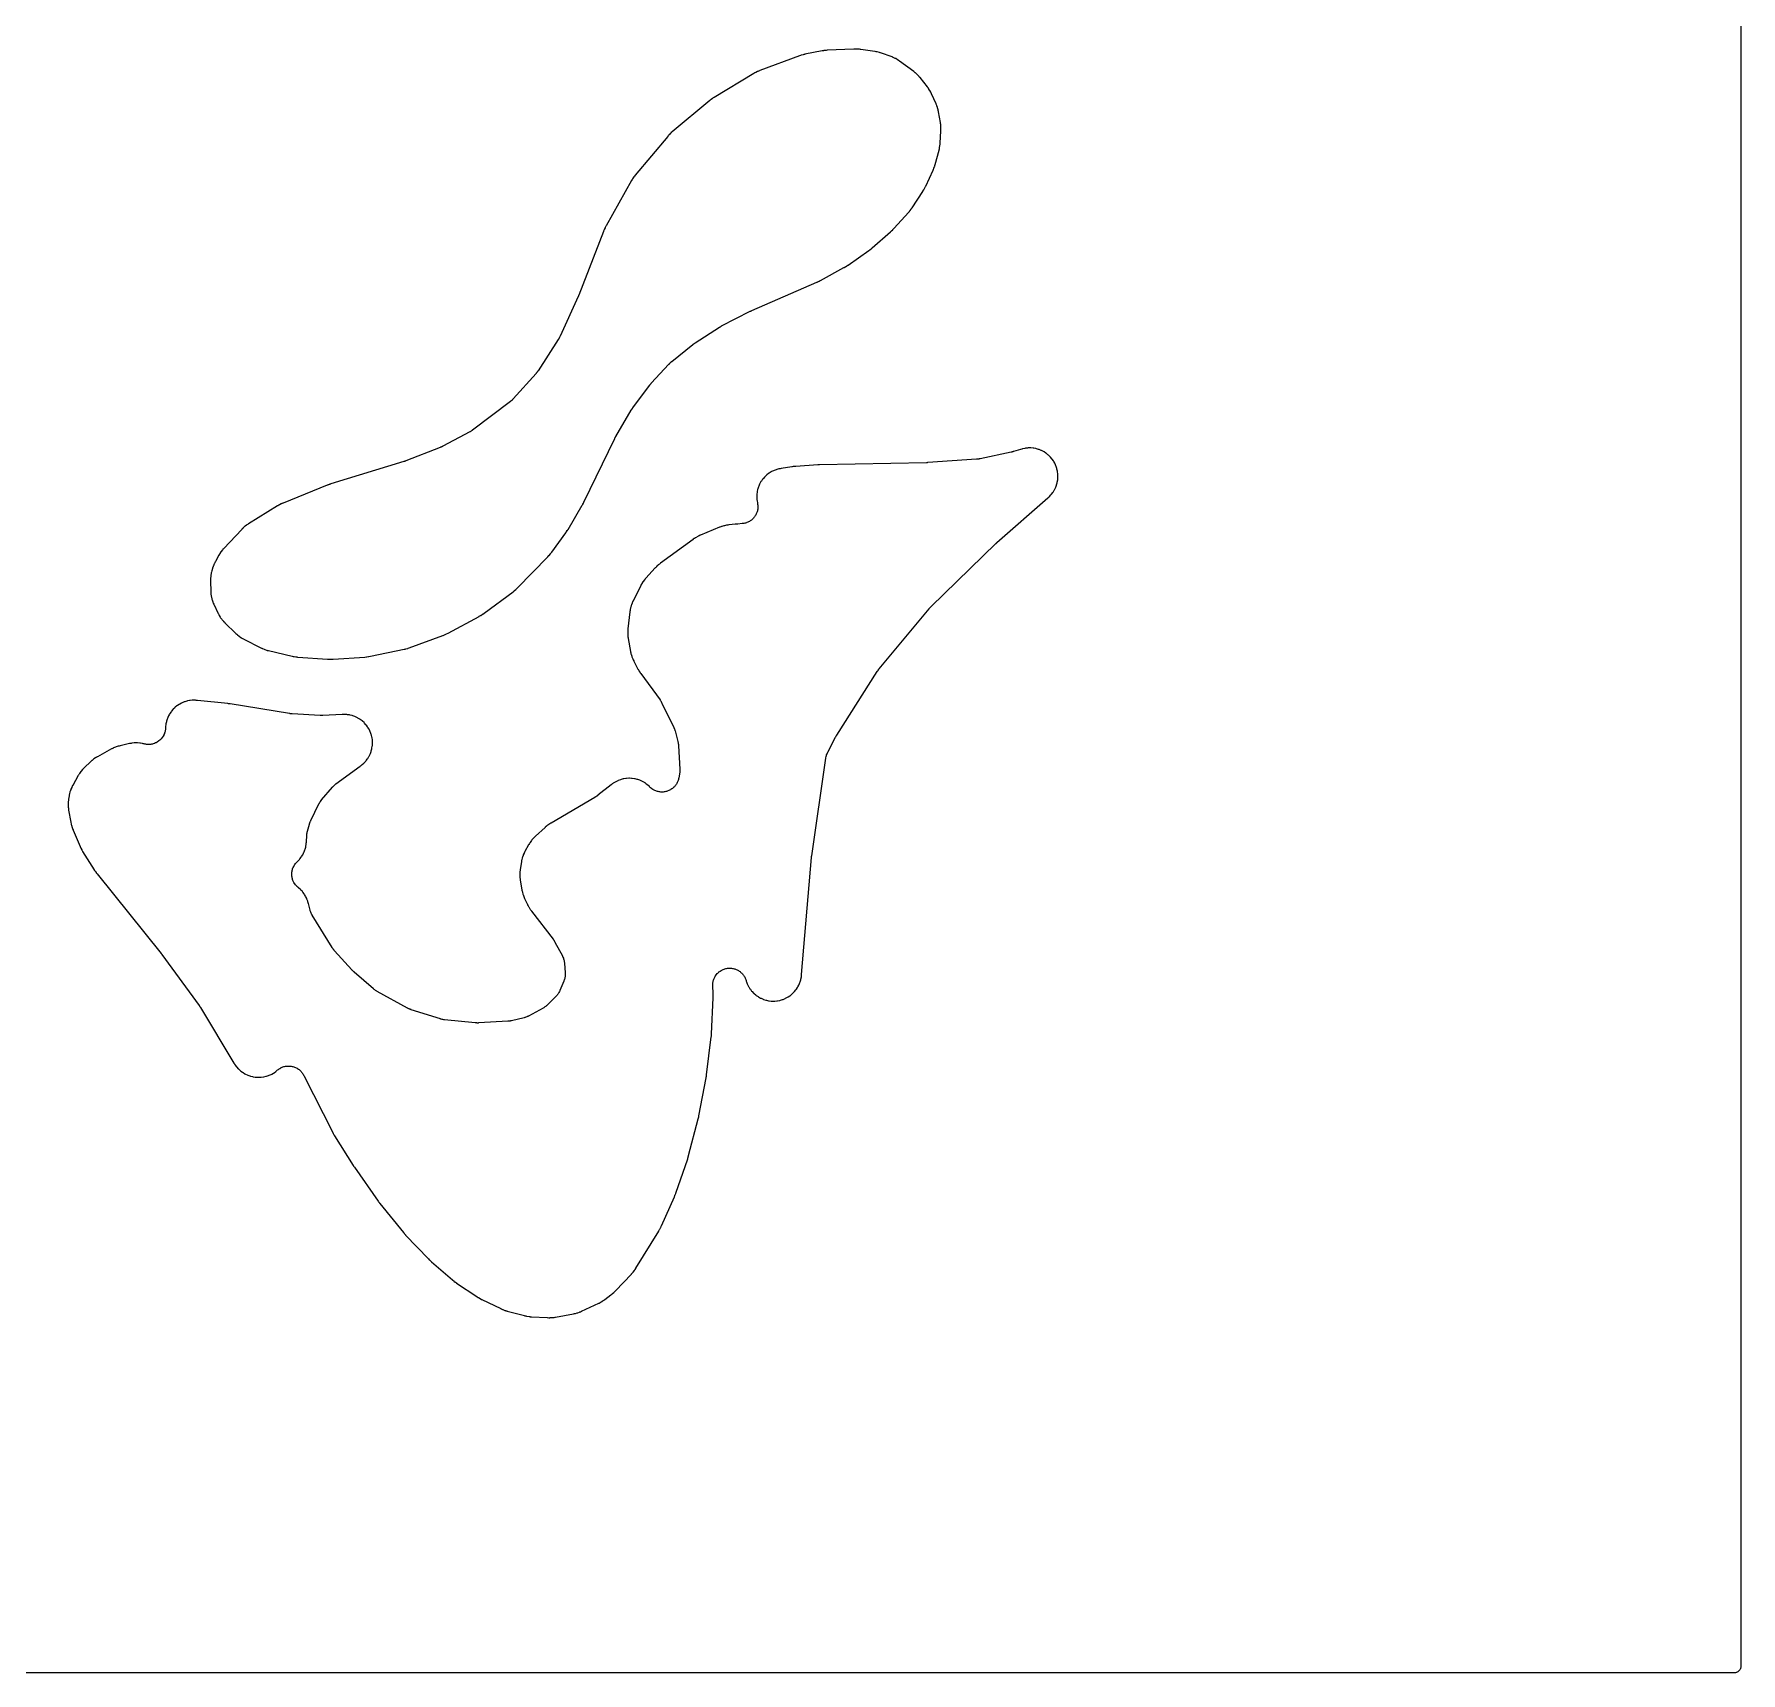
# Model space of a CAD drawing. Header units: millimetres. Extents: x 0 to 300, y 0 to 300.
# Drawn here: x 149.5 to 300, y -0.1 to 144.5 of the extents above; entities that cross this region are included whole.
import ezdxf

# ---------------------------------------------------------------- set-up
doc = ezdxf.new("R2010")
doc.units = ezdxf.units.MM
doc.layers.add('CUT', color=7, linetype='CONTINUOUS')

msp = doc.modelspace()

# ---------------------------------------------------------------- linework, layer by layer
at = {"layer": 'CUT'}
msp.add_lwpolyline([(300.0289, 298.5625), (300.0289, 1.4375), (300.0289, 0.5522), (300.0253, 0.4788), (300.0167, 0.4206), (300.0024, 0.3635), (299.9826, 0.3082), (299.9574, 0.255), (299.9272, 0.2046), (299.8922, 0.1573), (299.8527, 0.1137), (299.8091, 0.0743), (299.7619, 0.0392), (299.7114, 0.009), (299.6583, -0.0162), (299.6029, -0.036), (299.5458, -0.0503), (299.4877, -0.0589), (299.4142, -0.0625), (298.5289, -0.0625), (1.4375, -0.0625)], dxfattribs=at)
for points in [[(165.0459, 96.3998), (165.0457, 96.384), (165.0457, 96.2814), (165.0459, 96.2656), (165.0701, 95.3585), (165.0707, 95.3428), (165.0761, 95.2408), (165.0771, 95.2251), (165.082, 95.1639), (165.0853, 95.1326), (165.1117, 94.9329), (165.1232, 94.871), (165.1697, 94.6778), (165.1876, 94.6176), (165.255, 94.4277), (165.2663, 94.3983), (165.2898, 94.3416), (165.2961, 94.3272), (165.3377, 94.2339), (165.3443, 94.2196), (165.738, 93.3962), (165.7438, 93.3843), (165.7828, 93.3073), (165.7889, 93.2955), (165.8133, 93.2497), (165.8264, 93.2266), (165.9131, 93.0801), (165.9421, 93.0356), (166.0401, 92.8992), (166.073, 92.8575), (166.1842, 92.7286), (166.202, 92.7088), (166.2376, 92.6711), (166.2468, 92.6615), (166.3074, 92.6), (166.3168, 92.5907), (167.2818, 91.6537), (167.2925, 91.6436), (167.3628, 91.5787), (167.3737, 91.5688), (167.4168, 91.5308), (167.4394, 91.512), (167.5869, 91.3945), (167.6347, 91.3601), (167.793, 91.2576), (167.8181, 91.2423), (167.8678, 91.2134), (167.8806, 91.2062), (167.9645, 91.1603), (167.9775, 91.1534), (169.4748, 90.3809), (169.4858, 90.3753), (169.5577, 90.3401), (169.5688, 90.3348), (169.6125, 90.3145), (169.635, 90.3045), (169.7809, 90.2439), (169.8271, 90.2268), (169.9774, 90.1783), (170.001, 90.1712), (170.0474, 90.1584), (170.0593, 90.1552), (170.1369, 90.1353), (170.1489, 90.1324), (172.2484, 89.641), (172.2594, 89.6385), (172.3361, 89.6221), (172.3475, 89.6197), (172.398, 89.6099), (172.4225, 89.6057), (172.5752, 89.5826), (172.5989, 89.5795), (172.64, 89.5749), (172.6511, 89.5738), (172.7283, 89.5666), (172.7409, 89.5656), (175.3633, 89.3793), (175.3838, 89.3782), (175.5172, 89.3733), (175.5377, 89.3729), (175.7052, 89.3725), (175.7257, 89.3728), (175.8592, 89.377), (175.8797, 89.378), (178.6492, 89.5613), (178.67, 89.563), (178.8048, 89.5766), (178.8255, 89.5791), (178.9939, 89.6021), (179.0145, 89.6053), (179.148, 89.6282), (179.1685, 89.6321), (182.1265, 90.2474), (182.1367, 90.2496), (182.2079, 90.2657), (182.2184, 90.2682), (182.2649, 90.2796), (182.2872, 90.2855), (182.4253, 90.3251), (182.4465, 90.3316), (182.483, 90.3435), (182.4929, 90.3469), (182.561, 90.3705), (182.5721, 90.3744), (185.535, 91.4657), (185.5547, 91.4734), (185.6819, 91.5254), (185.7013, 91.5337), (185.8584, 91.6045), (185.8776, 91.6136), (186.0008, 91.6744), (186.0195, 91.6841), (188.7371, 93.1473), (188.7558, 93.1578), (188.8762, 93.2283), (188.8945, 93.2395), (189.0423, 93.3333), (189.0602, 93.3451), (189.1753, 93.424), (189.1927, 93.4365), (191.7285, 95.313), (191.7382, 95.3203), (191.8003, 95.3683), (191.8098, 95.3757), (191.8465, 95.4053), (191.8651, 95.4208), (191.9833, 95.524), (192.0011, 95.5402), (192.0354, 95.5727), (192.0441, 95.5811), (192.1, 95.6361), (192.1085, 95.6447), (194.7883, 98.3934), (194.8033, 98.4093), (194.8987, 98.5145), (194.9131, 98.531), (195.0278, 98.6672), (195.0415, 98.6842), (195.129, 98.796), (195.1421, 98.8135), (196.3883, 100.5334), (196.3964, 100.5448), (196.4479, 100.6195), (196.4556, 100.631), (196.5181, 100.7262), (196.5256, 100.738), (196.5735, 100.8149), (196.5808, 100.8268), (197.8362, 102.9499), (197.8425, 102.9607), (197.8825, 103.0317), (197.8885, 103.0427), (197.9368, 103.1328), (197.9426, 103.1439), (197.9796, 103.2165), (197.9852, 103.2277), (200.7018, 108.8448), (200.7058, 108.853), (200.7153, 108.8721), (200.7194, 108.8802), (200.7245, 108.8902), (200.7287, 108.8983), (200.7385, 108.9172), (200.7428, 108.9253), (200.7478, 108.9347), (200.7522, 108.9427), (200.7624, 108.9614), (200.7669, 108.9694), (200.7723, 108.9792), (200.7768, 108.9871), (200.7875, 109.0057), (200.7921, 109.0136), (202.1567, 111.3334), (202.1629, 111.3437), (202.1774, 111.3677), (202.1837, 111.3779), (202.1915, 111.3903), (202.1979, 111.4005), (202.2131, 111.4241), (202.2197, 111.4341), (202.2273, 111.4457), (202.234, 111.4556), (202.2498, 111.4788), (202.2567, 111.4887), (202.2651, 111.5007), (202.2721, 111.5105), (202.2885, 111.5332), (202.2956, 111.5429), (203.766, 113.5237), (203.7733, 113.5334), (203.7905, 113.5559), (203.7979, 113.5655), (203.807, 113.5771), (203.8146, 113.5866), (203.8324, 113.6086), (203.84, 113.618), (203.8489, 113.6288), (203.8567, 113.6381), (203.8751, 113.6596), (203.883, 113.6688), (203.8928, 113.6799), (203.9008, 113.689), (203.9198, 113.71), (203.9279, 113.719), (205.4871, 115.4048), (205.4982, 115.4166), (205.5244, 115.4439), (205.5357, 115.4555), (205.5496, 115.4695), (205.5612, 115.4809), (205.5883, 115.5072), (205.6, 115.5184), (205.6136, 115.531), (205.6255, 115.542), (205.6536, 115.5673), (205.6657, 115.5781), (205.6806, 115.5911), (205.6929, 115.6016), (205.7219, 115.6259), (205.7344, 115.6362), (207.5855, 117.1343), (207.5951, 117.142), (207.6178, 117.1598), (207.6275, 117.1674), (207.6395, 117.1765), (207.6493, 117.1839), (207.6724, 117.2011), (207.6824, 117.2084), (207.6939, 117.2167), (207.7039, 117.2238), (207.7275, 117.2404), (207.7376, 117.2474), (207.7501, 117.2559), (207.7603, 117.2628), (207.7843, 117.2786), (207.7947, 117.2854), (209.9393, 118.6622), (209.9483, 118.6679), (209.9695, 118.6811), (209.9786, 118.6867), (209.9897, 118.6935), (209.9989, 118.699), (210.0204, 118.7118), (210.0296, 118.7172), (210.0403, 118.7233), (210.0496, 118.7286), (210.0713, 118.7408), (210.0807, 118.746), (210.0922, 118.7522), (210.1016, 118.7573), (210.1236, 118.769), (210.1331, 118.774), (212.6607, 120.0759), (212.6661, 120.0786), (212.6785, 120.0849), (212.6838, 120.0875), (212.6966, 120.0939), (212.7031, 120.0972), (212.7185, 120.1047), (212.7251, 120.1078), (212.7327, 120.1115), (212.7394, 120.1146), (212.7549, 120.1219), (212.7615, 120.125), (212.7649, 120.1265), (212.7728, 120.1301), (212.7914, 120.1384), (212.7993, 120.1419), (218.5403, 122.6402), (218.5524, 122.6457), (218.6306, 122.6818), (218.6426, 122.6875), (218.7399, 122.735), (218.7518, 122.741), (218.8284, 122.7806), (218.8401, 122.7868), (220.9183, 123.9191), (220.9334, 123.9276), (221.0304, 123.9842), (221.0452, 123.9931), (221.1648, 124.0675), (221.1794, 124.0768), (221.2729, 124.1389), (221.2872, 124.1486), (223.0999, 125.4265), (223.1124, 125.4356), (223.1933, 125.4958), (223.2056, 125.5052), (223.3051, 125.5834), (223.3172, 125.5931), (223.3948, 125.6574), (223.4067, 125.6674), (225.0142, 127.0702), (225.0272, 127.0818), (225.1102, 127.1586), (225.1228, 127.1706), (225.2241, 127.2699), (225.2363, 127.2823), (225.3147, 127.3638), (225.3266, 127.3765), (226.6361, 128.8183), (226.6436, 128.8267), (226.6951, 128.8856), (226.7027, 128.8945), (226.7357, 128.9337), (226.7513, 128.953), (226.8455, 129.075), (226.8597, 129.0941), (226.8836, 129.1277), (226.89, 129.1369), (226.9337, 129.2008), (226.9407, 129.2112), (227.8726, 130.6376), (227.8841, 130.6558), (227.9562, 130.7754), (227.9669, 130.794), (228.052, 130.9471), (228.0621, 130.9661), (228.1255, 131.0905), (228.1349, 131.1098), (228.7845, 132.5064), (228.79, 132.5185), (228.8245, 132.5972), (228.8297, 132.6094), (228.8494, 132.6572), (228.859, 132.6819), (228.9175, 132.8436), (228.9259, 132.8687), (228.9414, 132.9181), (228.9452, 132.9308), (228.969, 133.0134), (228.9726, 133.0262), (229.3086, 134.2951), (229.3122, 134.3095), (229.3347, 134.4038), (229.338, 134.4183), (229.3501, 134.4753), (229.3555, 134.5046), (229.3863, 134.6958), (229.3903, 134.7253), (229.3967, 134.7832), (229.3981, 134.798), (229.4063, 134.8946), (229.4074, 134.9094), (229.4728, 135.9964), (229.4736, 136.0142), (229.4772, 136.1297), (229.4774, 136.1474), (229.4775, 136.2168), (229.4765, 136.2523), (229.463, 136.4828), (229.4599, 136.5183), (229.4517, 136.5871), (229.4494, 136.6047), (229.4324, 136.719), (229.4295, 136.7366), (229.2607, 137.6804), (229.2585, 137.6925), (229.2427, 137.7709), (229.2402, 137.783), (229.2298, 137.83), (229.224, 137.8539), (229.1835, 138.0065), (229.169, 138.0536), (229.1161, 138.2023), (229.1074, 138.2254), (229.0895, 138.27), (229.0848, 138.2814), (229.0534, 138.355), (229.0485, 138.3663), (228.649, 139.2531), (228.6438, 139.2642), (228.6095, 139.3365), (228.6041, 139.3475), (228.5826, 139.3905), (228.5711, 139.4123), (228.4947, 139.5503), (228.4692, 139.5924), (228.3817, 139.7237), (228.3677, 139.7439), (228.3394, 139.7828), (228.3321, 139.7927), (228.2837, 139.8564), (228.2762, 139.8662), (227.6294, 140.6836), (227.6211, 140.6939), (227.5663, 140.76), (227.5578, 140.7701), (227.524, 140.8092), (227.5063, 140.8288), (227.3899, 140.9519), (227.3519, 140.9886), (227.2251, 141.101), (227.2049, 141.1181), (227.1648, 141.1506), (227.1545, 141.1588), (227.0866, 141.2114), (227.076, 141.2194), (225.8315, 142.1404), (225.8195, 142.1491), (225.7406, 142.2044), (225.7284, 142.2128), (225.6803, 142.2449), (225.6552, 142.2607), (225.4922, 142.3581), (225.4398, 142.3859), (225.268, 142.4667), (225.2409, 142.4786), (225.1874, 142.5006), (225.1736, 142.5061), (225.0836, 142.5405), (225.0697, 142.5456), (224.2387, 142.8403), (224.225, 142.8449), (224.1358, 142.8742), (224.122, 142.8785), (224.0679, 142.8948), (224.0401, 142.9025), (223.8579, 142.9479), (223.8296, 142.9542), (223.7743, 142.9652), (223.7601, 142.9679), (223.6675, 142.984), (223.6532, 142.9863), (222.407, 143.172), (222.3926, 143.174), (222.2985, 143.1857), (222.284, 143.1873), (222.2273, 143.193), (222.1982, 143.1952), (222.009, 143.2048), (221.9798, 143.2055), (221.9229, 143.2057), (221.9083, 143.2055), (221.8135, 143.2034), (221.7989, 143.2029), (219.4442, 143.0933), (219.4338, 143.0927), (219.3609, 143.0881), (219.3501, 143.0873), (219.3024, 143.0834), (219.2795, 143.081), (219.1368, 143.0638), (219.1149, 143.0607), (219.0769, 143.0547), (219.0666, 143.0529), (218.9956, 143.0404), (218.9841, 143.0382), (217.4787, 142.742), (217.4668, 142.7395), (217.39, 142.7228), (217.3782, 142.7201), (217.3322, 142.7091), (217.3088, 142.703), (217.1575, 142.6603), (217.1344, 142.6532), (217.0894, 142.6385), (217.0779, 142.6347), (217.0037, 142.6088), (216.9923, 142.6047), (213.488, 141.3026), (213.4749, 141.2976), (213.3902, 141.2639), (213.3772, 141.2585), (213.3268, 141.2371), (213.3013, 141.2255), (213.1371, 141.1463), (213.1121, 141.1335), (213.064, 141.1075), (213.0517, 141.1006), (212.9726, 141.0554), (212.9605, 141.0483), (209.4675, 138.9412), (209.4583, 138.9356), (209.3942, 138.8953), (209.3847, 138.8892), (209.3432, 138.862), (209.3234, 138.8486), (209.2021, 138.762), (209.1836, 138.7483), (209.152, 138.7239), (209.1435, 138.7172), (209.0852, 138.6704), (209.0758, 138.6627), (205.7682, 135.8984), (205.7581, 135.8897), (205.6927, 135.8326), (205.6827, 135.8237), (205.6442, 135.7884), (205.6249, 135.7699), (205.5021, 135.6472), (205.4836, 135.6279), (205.4484, 135.5893), (205.4395, 135.5794), (205.3823, 135.514), (205.3736, 135.5038), (202.5069, 132.0755), (202.4981, 132.0647), (202.4419, 131.9941), (202.4333, 131.9832), (202.4005, 131.94), (202.3842, 131.9175), (202.2817, 131.7689), (202.2665, 131.7457), (202.2378, 131.6997), (202.2306, 131.6878), (202.1846, 131.6101), (202.1777, 131.5981), (199.9355, 127.6009), (199.9255, 127.5822), (199.8625, 127.4601), (199.8531, 127.4411), (199.7796, 127.2851), (199.7709, 127.2658), (199.7167, 127.1395), (199.7087, 127.1199), (197.5281, 121.5006), (197.5262, 121.4958), (197.5218, 121.4845), (197.5199, 121.4796), (197.5152, 121.468), (197.5128, 121.4621), (197.5071, 121.4483), (197.5047, 121.4424), (197.5018, 121.4355), (197.4993, 121.4296), (197.4935, 121.4158), (197.4912, 121.4107), (197.4864, 121.3996), (197.4793, 121.3838), (197.4762, 121.3769), (195.8824, 117.8751), (195.8755, 117.8602), (195.859, 117.8257), (195.8518, 117.8109), (195.8429, 117.7931), (195.8354, 117.7786), (195.8177, 117.7447), (195.81, 117.7303), (195.801, 117.7139), (195.7931, 117.6996), (195.7742, 117.6664), (195.7659, 117.6522), (195.7557, 117.6351), (195.7472, 117.6211), (195.7271, 117.5886), (195.7184, 117.5748), (193.9431, 114.8215), (193.9391, 114.8154), (193.9298, 114.8012), (193.9281, 114.7986), (193.9093, 114.7714), (193.8709, 114.7175), (193.8574, 114.6993), (193.8377, 114.6746), (193.7843, 114.6102), (193.7609, 114.5831), (191.7556, 112.3526), (191.7484, 112.3447), (191.7371, 112.3324), (191.7184, 112.3126), (191.693, 112.2867), (191.67, 112.264), (191.6513, 112.2463), (191.6406, 112.2362), (191.6366, 112.2325), (191.6128, 112.2114), (191.559, 112.1653), (191.5261, 112.1384), (191.5148, 112.1296), (191.5064, 112.1231), (188.1662, 109.5858), (188.159, 109.5803), (188.1478, 109.572), (188.1291, 109.5584), (188.1038, 109.5406), (188.081, 109.5251), (188.0628, 109.5131), (188.0523, 109.5062), (188.0484, 109.5037), (188.0254, 109.4895), (187.9738, 109.4586), (187.9425, 109.4407), (187.9318, 109.4349), (187.9239, 109.4306), (185.5393, 108.1605), (185.5277, 108.1544), (185.5006, 108.1405), (185.4889, 108.1346), (185.4746, 108.1275), (185.4628, 108.1217), (185.4353, 108.1086), (185.4234, 108.103), (185.4098, 108.0967), (185.3978, 108.0914), (185.3699, 108.079), (185.3579, 108.0738), (185.3432, 108.0675), (185.3311, 108.0625), (185.3029, 108.051), (185.2907, 108.0461), (182.2805, 106.8678), (182.274, 106.8653), (182.2588, 106.8595), (182.2523, 106.857), (182.2367, 106.8512), (182.2286, 106.8482), (182.2098, 106.8414), (182.2018, 106.8385), (182.1924, 106.8352), (182.1843, 106.8324), (182.1653, 106.8259), (182.1572, 106.8232), (182.1531, 106.8218), (182.1434, 106.8187), (182.1208, 106.8115), (182.1111, 106.8085), (175.6511, 104.8325), (175.6386, 104.8285), (175.5578, 104.8019), (175.5454, 104.7976), (175.4447, 104.7619), (175.4324, 104.7574), (175.3528, 104.7272), (175.3406, 104.7225), (171.446, 103.1483), (171.4342, 103.1433), (171.3576, 103.1105), (171.3459, 103.1053), (171.3003, 103.0845), (171.2772, 103.0734), (171.1286, 102.9981), (171.106, 102.986), (171.0624, 102.9614), (171.0512, 102.955), (170.9795, 102.9126), (170.9686, 102.906), (168.389, 101.3064), (168.378, 101.2994), (168.3071, 101.2533), (168.2963, 101.2461), (168.2543, 101.2175), (168.2331, 101.2024), (168.0995, 101.1025), (168.0592, 101.0696), (167.9348, 100.9586), (167.9157, 100.9408), (167.8793, 100.9054), (167.8701, 100.8962), (167.8108, 100.8359), (167.8018, 100.8266), (166.2202, 99.1476), (166.2115, 99.1382), (166.1557, 99.0764), (166.1473, 99.0668), (166.1145, 99.0289), (166.0982, 99.0092), (165.9962, 98.8806), (165.9662, 98.8391), (165.8755, 98.7022), (165.8619, 98.6806), (165.8361, 98.6377), (165.8296, 98.6267), (165.7882, 98.5545), (165.7819, 98.5433), (165.4804, 97.9906), (165.473, 97.9767), (165.4263, 97.8853), (165.4192, 97.8712), (165.3926, 97.8156), (165.3797, 97.7868), (165.301, 97.5975), (165.2896, 97.5681), (165.269, 97.51), (165.2639, 97.4951), (165.2321, 97.3976), (165.2274, 97.3825), (165.166, 97.176), (165.1617, 97.1608), (165.1351, 97.0618), (165.1312, 97.0465), (165.1168, 96.9866), (165.1102, 96.9557), (165.0732, 96.7569), (165.065, 96.6944), (165.0491, 96.4928), (165.0475, 96.4613)], [(152.5161, 76.2053), (152.5183, 76.189), (152.5335, 76.0835), (152.5361, 76.0673), (152.7224, 74.9893), (152.7256, 74.9722), (152.7481, 74.8613), (152.7518, 74.8443), (152.7672, 74.7782), (152.7761, 74.7445), (152.8401, 74.5277), (152.851, 74.4946), (152.8739, 74.4307), (152.8801, 74.4144), (152.9214, 74.3091), (152.928, 74.2929), (153.5424, 72.8529), (153.5468, 72.8428), (153.5785, 72.7722), (153.5833, 72.7618), (153.6049, 72.7159), (153.6158, 72.6941), (153.6863, 72.5591), (153.6976, 72.5385), (153.7179, 72.5032), (153.7235, 72.4936), (153.7627, 72.428), (153.7692, 72.4174), (154.7914, 70.7867), (154.8011, 70.7718), (154.8651, 70.6761), (154.8751, 70.6615), (154.959, 70.5438), (154.9695, 70.5295), (155.0391, 70.4377), (155.05, 70.4238), (160.695, 63.4161), (160.7045, 63.4042), (160.7141, 63.3921), (160.7174, 63.3879), (160.7254, 63.3776), (160.7288, 63.3732), (160.7348, 63.3654), (160.7381, 63.3611), (160.7458, 63.3509), (160.7487, 63.3471), (160.7551, 63.3386), (160.7639, 63.3266), (160.7678, 63.3213), (164.0524, 58.8075), (164.0581, 58.7996), (164.0713, 58.781), (164.0769, 58.773), (164.0837, 58.7633), (164.0892, 58.7553), (164.1019, 58.7365), (164.1074, 58.7284), (164.1169, 58.714), (164.1223, 58.7059), (164.1346, 58.6868), (164.1399, 58.6786), (164.1462, 58.6686), (164.1514, 58.6603), (164.1633, 58.641), (164.1684, 58.6327), (167.1162, 53.743), (167.1238, 53.7306), (167.1744, 53.6511), (167.1824, 53.639), (167.2139, 53.5919), (167.2307, 53.5682), (167.3415, 53.4191), (167.3784, 53.3742), (167.5014, 53.2383), (167.5424, 53.1973), (167.678, 53.0739), (167.7227, 53.037), (167.8696, 52.9273), (167.9177, 52.8949), (168.0745, 52.7998), (168.1255, 52.7722), (168.2908, 52.6928), (168.3442, 52.6702), (168.5163, 52.6071), (168.5717, 52.5898), (168.7491, 52.5436), (168.8059, 52.5317), (168.9869, 52.5028), (169.0446, 52.4965), (169.2276, 52.4852), (169.2856, 52.4845), (169.4688, 52.491), (169.5266, 52.4958), (169.7084, 52.5199), (169.7654, 52.5304), (169.944, 52.5719), (169.9998, 52.5878), (170.1735, 52.6464), (170.2275, 52.6676), (170.3947, 52.7427), (170.4464, 52.769), (170.6057, 52.8599), (170.6546, 52.891), (170.8043, 52.9969), (170.8499, 53.0326), (170.9318, 53.1033), (170.9668, 53.132), (171.0323, 53.1831), (171.1065, 53.2351), (171.1576, 53.2672), (171.2367, 53.3115), (171.2907, 53.3383), (171.3738, 53.3744), (171.4303, 53.3956), (171.5166, 53.4232), (171.5749, 53.4386), (171.6636, 53.4574), (171.7232, 53.4669), (171.8133, 53.4766), (171.8735, 53.4801), (171.9641, 53.4807), (172.0244, 53.4781), (172.1146, 53.4696), (172.1743, 53.4609), (172.2632, 53.4434), (172.3218, 53.4288), (172.4085, 53.4024), (172.4652, 53.3819), (172.5488, 53.347), (172.6032, 53.3209), (172.6829, 53.2777), (172.7344, 53.2463), (172.8093, 53.1953), (172.8574, 53.1589), (172.9268, 53.1007), (172.971, 53.0596), (173.0342, 52.9946), (173.0741, 52.9493), (173.1304, 52.8784), (173.1655, 52.8293), (173.2144, 52.753), (173.2556, 52.6809), (173.2772, 52.641), (175.8256, 47.6171), (175.8319, 47.605), (175.8736, 47.5271), (175.8802, 47.5152), (175.9348, 47.4186), (175.9417, 47.4068), (175.9869, 47.3309), (175.994, 47.3193), (177.6314, 44.7083), (177.6353, 44.7021), (177.6628, 44.6594), (177.667, 44.6529), (177.702, 44.6002), (177.7063, 44.5938), (177.7344, 44.5525), (177.7391, 44.5457), (179.8312, 41.5635), (179.8368, 41.5557), (179.876, 41.5017), (179.8821, 41.4934), (179.9322, 41.4268), (179.9383, 41.4188), (179.9787, 41.3669), (179.9854, 41.3585), (182.0566, 38.7959), (182.0644, 38.7864), (182.1158, 38.7254), (182.1238, 38.7161), (182.1899, 38.6408), (182.1981, 38.6317), (182.252, 38.5728), (182.2603, 38.5639), (184.2609, 36.4657), (184.2712, 36.4551), (184.3392, 36.3873), (184.3498, 36.377), (184.4372, 36.294), (184.448, 36.2839), (184.5192, 36.2195), (184.5303, 36.2097), (186.3928, 34.6065), (186.4068, 34.5948), (186.499, 34.5203), (186.5133, 34.509), (186.6317, 34.419), (186.6464, 34.4082), (186.7429, 34.3394), (186.7579, 34.329), (188.539, 33.1388), (188.5561, 33.1278), (188.668, 33.0584), (188.6854, 33.048), (188.8287, 32.9656), (188.8464, 32.9558), (188.9628, 32.8941), (188.9809, 32.8849), (190.6431, 32.0738), (190.6562, 32.0676), (190.7419, 32.0284), (190.7552, 32.0225), (190.8072, 32.0001), (190.8342, 31.9893), (191.0107, 31.9234), (191.0382, 31.9139), (191.0921, 31.8967), (191.106, 31.8925), (191.1965, 31.866), (191.2105, 31.8621), (192.731, 31.4567), (192.7459, 31.453), (192.8434, 31.4297), (192.8584, 31.4263), (192.9173, 31.4138), (192.9476, 31.4081), (193.1454, 31.3767), (193.1759, 31.3726), (193.2358, 31.3662), (193.2511, 31.3648), (193.351, 31.3567), (193.3663, 31.3557), (194.747, 31.2797), (194.7646, 31.279), (194.8789, 31.2761), (194.8965, 31.2759), (194.9651, 31.2762), (195.0003, 31.2773), (195.2284, 31.2916), (195.2635, 31.2948), (195.3316, 31.3031), (195.349, 31.3054), (195.4621, 31.3226), (195.4794, 31.3255), (197.0528, 31.6113), (197.0657, 31.6137), (197.1491, 31.6308), (197.162, 31.6336), (197.2119, 31.6449), (197.2373, 31.6513), (197.3994, 31.6956), (197.4493, 31.7116), (197.6068, 31.7699), (197.6312, 31.7796), (197.6784, 31.7994), (197.6904, 31.8046), (197.7682, 31.8394), (197.7801, 31.8448), (199.3016, 32.5645), (199.3151, 32.5711), (199.4021, 32.6149), (199.4154, 32.6218), (199.4669, 32.6494), (199.493, 32.6642), (199.6597, 32.7646), (199.685, 32.7806), (199.7336, 32.8133), (199.7459, 32.8218), (199.8253, 32.8781), (199.8375, 32.8869), (200.364, 33.2802), (200.3743, 33.2881), (200.4411, 33.3403), (200.4512, 33.3484), (200.4907, 33.3806), (200.5105, 33.3975), (200.6368, 33.5102), (200.6559, 33.528), (200.6924, 33.5635), (200.7016, 33.5727), (200.761, 33.6331), (200.77, 33.6425), (202.1695, 35.1283), (202.1798, 35.1395), (202.2459, 35.2133), (202.2559, 35.2248), (202.2945, 35.2702), (202.3137, 35.2939), (202.4341, 35.4511), (202.4521, 35.4758), (202.4858, 35.5248), (202.4943, 35.5375), (202.5484, 35.6205), (202.5566, 35.6334), (204.5836, 38.9235), (204.5939, 38.9408), (204.6587, 39.0545), (204.6684, 39.0721), (204.7449, 39.2174), (204.754, 39.2353), (204.8111, 39.3531), (204.8196, 39.3713), (205.9651, 41.9509), (205.9702, 41.9627), (206.0026, 42.0401), (206.0074, 42.052), (206.046, 42.15), (206.0506, 42.1621), (206.0796, 42.2407), (206.0839, 42.2529), (207.1354, 45.3037), (207.1388, 45.3139), (207.1618, 45.3849), (207.1653, 45.3959), (207.1923, 45.4849), (207.1955, 45.4957), (207.2155, 45.5664), (207.2187, 45.5781), (208.0679, 48.8234), (208.0703, 48.8326), (208.086, 48.8969), (208.0883, 48.9068), (208.1066, 48.9872), (208.1087, 48.997), (208.122, 49.0608), (208.1241, 49.0712), (208.768, 52.4445), (208.7697, 52.4537), (208.7808, 52.5174), (208.7824, 52.5273), (208.795, 52.607), (208.7965, 52.6166), (208.8054, 52.6798), (208.8067, 52.6901), (209.2202, 56.0422), (209.2214, 56.0528), (209.2291, 56.1262), (209.2302, 56.1375), (209.2381, 56.2292), (209.239, 56.2404), (209.2439, 56.313), (209.2445, 56.3249), (209.3956, 59.4994), (209.3962, 59.5173), (209.3982, 59.6339), (209.3983, 59.6518), (209.3965, 59.7982), (209.396, 59.8161), (209.3911, 59.9326), (209.39, 59.9506), (209.3512, 60.4878), (209.3491, 60.532), (209.3473, 60.6131), (209.3496, 60.7015), (209.354, 60.7603), (209.365, 60.8481), (209.3752, 60.9062), (209.3948, 60.9925), (209.4107, 61.0493), (209.4386, 61.1332), (209.46, 61.1882), (209.4961, 61.269), (209.5227, 61.3216), (209.5666, 61.3984), (209.5983, 61.4481), (209.6495, 61.5203), (209.6859, 61.5667), (209.7439, 61.6335), (209.7847, 61.676), (209.849, 61.7368), (209.8938, 61.7752), (209.9638, 61.8294), (210.0121, 61.8631), (210.0871, 61.9102), (210.1385, 61.939), (210.2177, 61.9784), (210.2717, 62.0021), (210.3544, 62.0336), (210.4104, 62.0518), (210.4959, 62.075), (210.5534, 62.0876), (210.6407, 62.1023), (210.6992, 62.1092), (210.7875, 62.1153), (210.8465, 62.1164), (210.9349, 62.1138), (210.9937, 62.1091), (211.0815, 62.0977), (211.1395, 62.0873), (211.2257, 62.0674), (211.2824, 62.0514), (211.3663, 62.0231), (211.4211, 62.0015), (211.5018, 61.9651), (211.5543, 61.9383), (211.631, 61.8942), (211.6806, 61.8623), (211.7526, 61.8108), (211.7988, 61.7742), (211.8654, 61.716), (211.9078, 61.675), (211.9684, 61.6105), (212.0065, 61.5656), (212.0605, 61.4954), (212.094, 61.4469), (212.1408, 61.3718), (212.1694, 61.3203), (212.2086, 61.2409), (212.232, 61.1868), (212.2632, 61.104), (212.288, 61.0268), (212.3005, 60.9843), (212.305, 60.9673), (212.3234, 60.9103), (212.3903, 60.7332), (212.4142, 60.6783), (212.4985, 60.5088), (212.5278, 60.4565), (212.6285, 60.2962), (212.6629, 60.2472), (212.7791, 60.0977), (212.8182, 60.0523), (212.9487, 59.9152), (212.9921, 59.8739), (213.1357, 59.7505), (213.183, 59.7138), (213.3381, 59.6052), (213.3888, 59.5734), (213.554, 59.4809), (213.6077, 59.4543), (213.7813, 59.3787), (213.8373, 59.3576), (214.0176, 59.2997), (214.0754, 59.2842), (214.2606, 59.2446), (214.3197, 59.235), (214.5079, 59.214), (214.5676, 59.2104), (214.757, 59.2083), (214.8168, 59.2106), (215.0054, 59.2274), (215.0647, 59.2356), (215.2507, 59.2711), (215.3089, 59.2853), (215.4904, 59.3391), (215.5469, 59.359), (215.7221, 59.4307), (215.7764, 59.4561), (215.9436, 59.5449), (215.995, 59.5756), (216.1525, 59.6806), (216.2006, 59.7163), (216.3469, 59.8365), (216.3912, 59.8767), (216.5248, 60.0109), (216.5649, 60.0554), (216.6844, 60.2023), (216.7199, 60.2505), (216.8241, 60.4085), (216.8546, 60.4601), (216.9426, 60.6277), (216.9678, 60.6821), (217.0386, 60.8577), (217.0583, 60.9142), (217.1113, 61.096), (217.1252, 61.1543), (217.1603, 61.343), (217.165, 61.3726), (217.1728, 61.4305), (217.1746, 61.4454), (217.1852, 61.5421), (217.1867, 61.5571), (218.0564, 71.8775), (218.0569, 71.883), (218.0581, 71.8957), (218.0586, 71.9011), (218.0598, 71.9138), (218.0605, 71.9206), (218.0621, 71.9364), (218.0629, 71.9432), (218.0642, 71.9552), (218.065, 71.9618), (218.0668, 71.9772), (218.0676, 71.9838), (218.0681, 71.9875), (218.0691, 71.9955), (218.0717, 72.014), (218.0728, 72.0219), (219.3221, 80.638), (219.3303, 80.6853), (219.3484, 80.7751), (219.3737, 80.8719), (219.394, 80.9353), (219.4299, 81.0286), (219.4674, 81.1122), (219.4892, 81.1573), (220.183, 82.4978), (220.1877, 82.5067), (220.1987, 82.5274), (220.2035, 82.5362), (220.2093, 82.547), (220.2142, 82.5558), (220.2257, 82.5762), (220.2306, 82.5849), (220.2364, 82.595), (220.2415, 82.6037), (220.2534, 82.6238), (220.2586, 82.6325), (220.2649, 82.643), (220.2702, 82.6515), (220.2825, 82.6714), (220.2879, 82.6799), (223.8542, 88.2813), (223.8618, 88.2931), (223.8799, 88.3206), (223.8878, 88.3323), (223.8975, 88.3465), (223.9055, 88.3581), (223.9244, 88.385), (223.9327, 88.3964), (223.9422, 88.4095), (223.9506, 88.4208), (223.9704, 88.4471), (223.9789, 88.4583), (223.9895, 88.4719), (223.9982, 88.4829), (224.0188, 88.5086), (224.0277, 88.5195), (228.4276, 93.826), (228.4354, 93.8353), (228.4537, 93.8567), (228.4616, 93.8659), (228.4713, 93.877), (228.4793, 93.886), (228.4982, 93.907), (228.5063, 93.9159), (228.5158, 93.9261), (228.524, 93.9349), (228.5435, 93.9554), (228.5518, 93.9641), (228.5621, 93.9746), (228.5706, 93.9832), (228.5906, 94.0032), (228.5992, 94.0116), (234.3248, 99.5758), (234.3281, 99.579), (234.3359, 99.5865), (234.3392, 99.5897), (234.3472, 99.5973), (234.3513, 99.6012), (234.3609, 99.6103), (234.3651, 99.6141), (234.3699, 99.6186), (234.3741, 99.6224), (234.3838, 99.6314), (234.3875, 99.6347), (234.3955, 99.6419), (234.4069, 99.6521), (234.4119, 99.6565), (238.8978, 103.5963), (238.9086, 103.6061), (238.9783, 103.6703), (238.9889, 103.6804), (239.0299, 103.72), (239.0503, 103.7408), (239.1782, 103.8773), (239.216, 103.9218), (239.3284, 104.068), (239.3617, 104.1159), (239.4594, 104.2724), (239.4879, 104.3234), (239.57, 104.4886), (239.5934, 104.542), (239.659, 104.7145), (239.6771, 104.7699), (239.7256, 104.9479), (239.7382, 105.0049), (239.7693, 105.1867), (239.7763, 105.2447), (239.7895, 105.4287), (239.7909, 105.487), (239.7862, 105.6714), (239.7819, 105.7296), (239.7593, 105.9127), (239.7493, 105.9702), (239.709, 106.1503), (239.6935, 106.2065), (239.636, 106.3818), (239.6151, 106.4363), (239.5408, 106.6051), (239.5147, 106.6573), (239.4243, 106.8181), (239.3933, 106.8676), (239.2877, 107.0189), (239.252, 107.065), (239.1323, 107.2054), (239.0923, 107.2478), (238.9594, 107.3759), (238.9155, 107.4143), (238.7709, 107.5288), (238.7234, 107.5627), (238.5683, 107.6627), (238.5178, 107.6918), (238.3537, 107.7762), (238.3006, 107.8004), (238.1291, 107.8684), (238.0739, 107.8873), (237.8967, 107.9384), (237.8399, 107.9518), (237.6585, 107.9854), (237.6006, 107.9932), (237.4168, 108.009), (237.3585, 108.0112), (237.1741, 108.0091), (237.1158, 108.0056), (236.9324, 107.9856), (236.8748, 107.9765), (236.6917, 107.9382), (236.6633, 107.9315), (236.6081, 107.9172), (236.5941, 107.9133), (236.5029, 107.8872), (236.4889, 107.883), (235.8857, 107.6943), (235.8757, 107.6912), (235.8522, 107.6842), (235.8421, 107.6812), (235.8298, 107.6777), (235.8197, 107.6748), (235.7961, 107.6684), (235.786, 107.6656), (235.7743, 107.6626), (235.7641, 107.66), (235.7404, 107.654), (235.7302, 107.6515), (235.7177, 107.6486), (235.7075, 107.6462), (235.6836, 107.6408), (235.6734, 107.6386), (232.9344, 107.0549), (232.9188, 107.0517), (232.8823, 107.0446), (232.8666, 107.0416), (232.8475, 107.0383), (232.8317, 107.0356), (232.795, 107.0298), (232.7792, 107.0275), (232.7611, 107.0249), (232.7453, 107.0229), (232.7084, 107.0184), (232.6925, 107.0166), (232.6732, 107.0146), (232.6573, 107.0131), (232.6203, 107.0099), (232.6044, 107.0086), (228.308, 106.715), (228.2932, 106.714), (228.2778, 106.7131), (228.2727, 106.7128), (228.2601, 106.7122), (228.2548, 106.7119), (228.2485, 106.7116), (228.2431, 106.7114), (228.2305, 106.7109), (228.2258, 106.7107), (228.2157, 106.7104), (228.2011, 106.71), (228.1947, 106.7098), (218.7741, 106.5184), (218.768, 106.5183), (218.7256, 106.517), (218.719, 106.5168), (218.6662, 106.5146), (218.6598, 106.5143), (218.618, 106.5121), (218.6112, 106.5117), (216.6792, 106.3889), (216.6652, 106.3878), (216.5744, 106.3799), (216.5604, 106.3785), (216.4467, 106.366), (216.4327, 106.3642), (216.3424, 106.3521), (216.3285, 106.3501), (215.3937, 106.2021), (215.379, 106.1995), (215.2835, 106.182), (215.2688, 106.1791), (215.2118, 106.1671), (215.1827, 106.1603), (214.9976, 106.1117), (214.9407, 106.0937), (214.7637, 106.0279), (214.7089, 106.0043), (214.5394, 105.9212), (214.4871, 105.8923), (214.3267, 105.7928), (214.2776, 105.7588), (214.1279, 105.6438), (214.0824, 105.6051), (213.9448, 105.4759), (213.9034, 105.4329), (213.7794, 105.2905), (213.7424, 105.2436), (213.6332, 105.0897), (213.6011, 105.0393), (213.5076, 104.8753), (213.4807, 104.822), (213.4041, 104.6495), (213.3826, 104.5938), (213.3234, 104.4145), (213.3076, 104.3569), (213.2666, 104.1727), (213.2565, 104.1138), (213.234, 103.9264), (213.2299, 103.8668), (213.2261, 103.6781), (213.2279, 103.6184), (213.2429, 103.4302), (213.2506, 103.371), (213.2935, 103.1342), (213.3058, 103.0657), (213.3172, 102.9777), (213.3219, 102.9177), (213.3245, 102.8277), (213.3233, 102.7678), (213.3169, 102.678), (213.3096, 102.6185), (213.2943, 102.5298), (213.2811, 102.4714), (213.257, 102.3846), (213.2381, 102.3278), (213.2054, 102.2439), (213.1809, 102.1892), (213.14, 102.109), (213.1101, 102.057), (213.0614, 101.9813), (213.0265, 101.9326), (212.9705, 101.8622), (212.9309, 101.8172), (212.8681, 101.7527), (212.8242, 101.7118), (212.7553, 101.6539), (212.7075, 101.6177), (212.6332, 101.567), (212.5821, 101.5357), (212.503, 101.4926), (212.449, 101.4667), (212.366, 101.4317), (212.3097, 101.4112), (212.2237, 101.3848), (212.1656, 101.37), (212.0773, 101.3523), (211.9958, 101.3401), (211.9511, 101.3345), (211.5482, 101.2947), (211.4329, 101.2834), (211.3349, 101.2737), (210.7833, 101.2192), (210.7687, 101.2176), (210.6741, 101.2059), (210.6596, 101.2039), (210.6029, 101.1955), (210.574, 101.1905), (210.3896, 101.1539), (210.3327, 101.1396), (210.1528, 101.0852), (210.1249, 101.076), (210.071, 101.0567), (210.0572, 101.0516), (209.9683, 101.0174), (209.9546, 101.0119), (208.2659, 100.3143), (208.2493, 100.3071), (208.1421, 100.259), (208.1257, 100.2513), (208.0623, 100.2205), (208.0303, 100.2038), (207.8256, 100.0886), (207.7946, 100.07), (207.7354, 100.0318), (207.7203, 100.0217), (207.6235, 99.9551), (207.6088, 99.9447), (204.7345, 97.8362), (204.7228, 97.8274), (204.6473, 97.769), (204.6358, 97.7599), (204.5913, 97.7238), (204.5689, 97.7047), (204.4269, 97.5774), (204.4055, 97.5573), (204.3647, 97.517), (204.3544, 97.5065), (204.2882, 97.4378), (204.2782, 97.4271), (203.4588, 96.5335), (203.4494, 96.5231), (203.3896, 96.4547), (203.3805, 96.4441), (203.3455, 96.4021), (203.3281, 96.3802), (203.2197, 96.2373), (203.188, 96.1912), (203.0934, 96.0389), (203.0792, 96.0148), (203.0526, 95.9671), (203.0459, 95.9548), (203.0035, 95.8744), (202.9971, 95.8619), (202.3153, 94.4938), (202.3096, 94.4821), (202.2736, 94.4056), (202.2682, 94.3938), (202.2475, 94.3473), (202.2374, 94.3234), (202.1762, 94.1682), (202.1593, 94.119), (202.1124, 93.9613), (202.0997, 93.9108), (202.0663, 93.7474), (202.0616, 93.7218), (202.0536, 93.6716), (202.0516, 93.6587), (202.0401, 93.575), (202.0385, 93.5621), (201.8625, 92.0432), (201.861, 92.0286), (201.8523, 91.9334), (201.8511, 91.9187), (201.8473, 91.8615), (201.8461, 91.8321), (201.8428, 91.6437), (201.8447, 91.5849), (201.8599, 91.3971), (201.863, 91.3679), (201.8704, 91.3109), (201.8725, 91.2964), (201.8872, 91.202), (201.8896, 91.1875), (202.0966, 90.0416), (202.0995, 90.0267), (202.1194, 89.9303), (202.1226, 89.9155), (202.1361, 89.858), (202.1437, 89.8287), (202.1973, 89.6421), (202.2169, 89.5849), (202.289, 89.4047), (202.3009, 89.3769), (202.3256, 89.3232), (202.3321, 89.3095), (202.3755, 89.2211), (202.3824, 89.2076), (202.7488, 88.5064), (202.7538, 88.497), (202.7893, 88.432), (202.7947, 88.4224), (202.8187, 88.3801), (202.8307, 88.36), (202.9078, 88.2362), (202.92, 88.2173), (202.9419, 88.1849), (202.9479, 88.1762), (202.99, 88.1162), (202.9969, 88.1066), (204.6984, 85.7813), (204.7042, 85.7733), (204.7139, 85.7597), (204.7364, 85.7267), (204.7734, 85.6698), (204.7893, 85.6444), (204.791, 85.6416), (204.8061, 85.6156), (204.8392, 85.5563), (204.858, 85.5209), (204.8654, 85.506), (204.8699, 85.4971), (205.8893, 83.4067), (205.8942, 83.3967), (205.902, 83.38), (205.92, 83.3394), (205.9488, 83.2698), (205.9609, 83.2388), (205.9622, 83.2355), (205.9732, 83.2041), (205.9967, 83.1326), (206.0095, 83.0901), (206.0144, 83.0723), (206.0173, 83.0615), (206.2692, 82.1003), (206.2719, 82.0895), (206.2764, 82.0715), (206.2861, 82.028), (206.3007, 81.9538), (206.3065, 81.9209), (206.3071, 81.9174), (206.3117, 81.8842), (206.3207, 81.8092), (206.325, 81.7648), (206.3263, 81.7463), (206.327, 81.7352), (206.4459, 79.684), (206.4464, 79.6748), (206.4471, 79.6594), (206.4481, 79.6226), (206.4485, 79.5742), (206.4466, 79.5097), (206.4424, 79.445), (206.4359, 79.3808), (206.4293, 79.3329), (206.4235, 79.2964), (206.4208, 79.2813), (206.4191, 79.2723), (206.3463, 78.8896), (206.3368, 78.846), (206.3176, 78.7665), (206.2923, 78.681), (206.2727, 78.6249), (206.239, 78.5422), (206.2139, 78.4884), (206.1723, 78.4095), (206.142, 78.3584), (206.0927, 78.284), (206.0575, 78.2362), (206.0011, 78.167), (205.9613, 78.1229), (205.8984, 78.0597), (205.8544, 78.0197), (205.7855, 77.963), (205.7378, 77.9276), (205.6636, 77.878), (205.6126, 77.8475), (205.5339, 77.8055), (205.4802, 77.7802), (205.3977, 77.7462), (205.3417, 77.7263), (205.2562, 77.7007), (205.1985, 77.6865), (205.111, 77.6694), (205.0521, 77.661), (204.9633, 77.6527), (204.904, 77.6501), (204.8147, 77.6507), (204.7554, 77.654), (204.6667, 77.6633), (204.608, 77.6725), (204.5206, 77.6906), (204.4631, 77.7056), (204.378, 77.7323), (204.3222, 77.7528), (204.2402, 77.7878), (204.1867, 77.8138), (204.1085, 77.8567), (204.0579, 77.8879), (203.9844, 77.9384), (203.9371, 77.9744), (203.8689, 78.0319), (203.807, 78.0896), (203.7872, 78.1086), (203.7753, 78.1203), (203.7617, 78.1334), (203.6221, 78.2633), (203.5756, 78.3023), (203.4228, 78.418), (203.3726, 78.4521), (203.2089, 78.5519), (203.1555, 78.5807), (202.9825, 78.6634), (202.9266, 78.6868), (202.7461, 78.7516), (202.6881, 78.7691), (202.502, 78.8154), (202.4425, 78.827), (202.2527, 78.8542), (202.1923, 78.8598), (202.0007, 78.8677), (201.9401, 78.8671), (201.7487, 78.8557), (201.6884, 78.849), (201.4991, 78.8182), (201.4398, 78.8055), (201.2546, 78.7558), (201.1969, 78.7372), (201.0177, 78.669), (200.9622, 78.6447), (200.7907, 78.5588), (200.738, 78.5289), (200.5738, 78.4247), (200.5486, 78.4078), (200.5003, 78.3736), (200.488, 78.3647), (200.409, 78.3057), (200.397, 78.2965), (199.2112, 77.3635), (199.1991, 77.3541), (199.1704, 77.3324), (199.1581, 77.3232), (199.143, 77.3121), (199.1305, 77.3031), (199.1011, 77.2823), (199.0885, 77.2736), (199.0739, 77.2636), (199.0611, 77.2551), (199.031, 77.2353), (199.0181, 77.227), (199.0022, 77.217), (198.9891, 77.2088), (198.9585, 77.1901), (198.9452, 77.1823), (195.0809, 74.9194), (195.0675, 74.9113), (194.9809, 74.8575), (194.9677, 74.8491), (194.9166, 74.8154), (194.8909, 74.7975), (194.7269, 74.6769), (194.7021, 74.6576), (194.6548, 74.6188), (194.6428, 74.6087), (194.5657, 74.5421), (194.554, 74.5317), (193.699, 73.753), (193.6871, 73.7418), (193.6102, 73.6679), (193.5986, 73.6563), (193.5537, 73.6107), (193.5313, 73.5867), (193.3923, 73.429), (193.3517, 73.3775), (193.2307, 73.2057), (193.2125, 73.1783), (193.1786, 73.124), (193.1701, 73.11), (193.1161, 73.0181), (193.108, 73.0038), (192.7862, 72.4201), (192.78, 72.4086), (192.7407, 72.3335), (192.7348, 72.3219), (192.7121, 72.2762), (192.701, 72.2526), (192.6333, 72.0997), (192.6143, 72.0511), (192.5608, 71.8951), (192.5461, 71.845), (192.5059, 71.6827), (192.5001, 71.6573), (192.49, 71.6073), (192.4876, 71.5945), (192.4726, 71.5111), (192.4704, 71.4982), (192.3652, 70.8291), (192.3629, 70.813), (192.3493, 70.7086), (192.3475, 70.6925), (192.341, 70.6296), (192.3386, 70.5973), (192.3286, 70.3899), (192.329, 70.3251), (192.3415, 70.1179), (192.3443, 70.0856), (192.3515, 70.0228), (192.3536, 70.0067), (192.3684, 69.9025), (192.3709, 69.8865), (192.5188, 69.0148), (192.5212, 69.0015), (192.5379, 68.915), (192.5406, 68.9018), (192.5518, 68.85), (192.5581, 68.8237), (192.6025, 68.6558), (192.6187, 68.6041), (192.678, 68.4409), (192.6878, 68.4156), (192.7082, 68.3668), (192.7135, 68.3543), (192.7491, 68.2738), (192.7547, 68.2615), (193.0048, 67.7291), (193.0119, 67.7144), (193.0594, 67.62), (193.0669, 67.6056), (193.097, 67.5496), (193.1131, 67.5214), (193.2231, 67.341), (193.2408, 67.3137), (193.2768, 67.2613), (193.2861, 67.2481), (193.3483, 67.1626), (193.3581, 67.1495), (195.2648, 64.6722), (195.2705, 64.6647), (195.2793, 64.653), (195.2936, 64.6335), (195.3124, 64.6071), (195.3287, 64.5834), (195.3413, 64.5643), (195.3485, 64.5534), (195.3511, 64.5493), (195.366, 64.5253), (195.3984, 64.4714), (195.4171, 64.4387), (195.4232, 64.4275), (195.4277, 64.4192), (196.0813, 63.189), (196.1021, 63.1474), (196.1381, 63.0702), (196.173, 62.9841), (196.1932, 62.9256), (196.2191, 62.8363), (196.2332, 62.776), (196.2497, 62.6845), (196.2604, 62.6001), (196.2651, 62.5538), (196.3298, 61.6918), (196.332, 61.649), (196.3342, 61.5707), (196.3324, 61.4851), (196.3286, 61.4283), (196.3187, 61.3433), (196.3095, 61.2871), (196.2916, 61.2035), (196.2771, 61.1484), (196.2514, 61.0668), (196.2243, 60.9932), (196.2085, 60.9534), (195.8698, 60.1538), (195.8521, 60.1146), (195.818, 60.0437), (195.7771, 59.9681), (195.7475, 59.9192), (195.6996, 59.8479), (195.6655, 59.802), (195.611, 59.7356), (195.5582, 59.6772), (195.5287, 59.646), (194.7499, 58.8628), (194.7421, 58.8551), (194.73, 58.8433), (194.7097, 58.8239), (194.6821, 58.7985), (194.6571, 58.7763), (194.6536, 58.7733), (194.6077, 58.7366), (194.5437, 58.6886), (194.4811, 58.6458), (194.4357, 58.6174), (194.3974, 58.5948), (194.3848, 58.5878), (194.3752, 58.5825), (193.091, 57.8865), (193.0824, 57.8819), (193.069, 57.8748), (193.0466, 57.8634), (193.0163, 57.8485), (192.9893, 57.8357), (192.9854, 57.834), (192.9369, 57.8137), (192.87, 57.7881), (192.8055, 57.7661), (192.7594, 57.7523), (192.721, 57.7417), (192.7084, 57.7386), (192.6989, 57.7363), (191.5984, 57.4725), (191.5887, 57.4702), (191.5735, 57.4667), (191.5485, 57.4614), (191.5148, 57.4547), (191.4848, 57.4493), (191.4609, 57.4454), (191.4472, 57.4433), (191.4421, 57.4425), (191.4124, 57.4387), (191.3462, 57.4311), (191.3064, 57.4275), (191.2929, 57.4266), (191.2829, 57.4259), (188.7031, 57.2771), (188.6958, 57.2767), (188.679, 57.2759), (188.6759, 57.2758), (188.6432, 57.2748), (188.5776, 57.2742), (188.5551, 57.2743), (188.5238, 57.2756), (188.4411, 57.2807), (188.4057, 57.2835), (185.697, 57.5568), (185.6854, 57.558), (185.6698, 57.5598), (185.6239, 57.5662), (185.5479, 57.5789), (185.5144, 57.5851), (185.4811, 57.5927), (185.4062, 57.6112), (185.3615, 57.6234), (185.3466, 57.6279), (185.3355, 57.6314), (182.7447, 58.4509), (182.7342, 58.4543), (182.7151, 58.4606), (182.6867, 58.4705), (182.6545, 58.4823), (182.6245, 58.494), (182.5989, 58.5044), (182.5848, 58.5103), (182.5796, 58.5126), (182.5493, 58.5262), (182.4825, 58.5578), (182.4429, 58.5777), (182.4297, 58.5848), (182.4199, 58.5901), (179.7366, 60.0676), (179.7263, 60.0734), (179.7123, 60.0813), (179.6715, 60.1059), (179.6047, 60.1487), (179.5755, 60.1682), (179.5472, 60.1888), (179.4839, 60.2368), (179.4468, 60.2665), (179.4345, 60.2769), (179.4255, 60.2846), (177.7149, 61.7695), (177.705, 61.7782), (177.682, 61.7987), (177.6722, 61.8076), (177.6604, 61.8185), (177.6507, 61.8275), (177.6284, 61.8487), (177.6189, 61.8579), (177.608, 61.8685), (177.5986, 61.8778), (177.5769, 61.8996), (177.5677, 61.9091), (177.5565, 61.9207), (177.5474, 61.9302), (177.5263, 61.9527), (177.5173, 61.9624), (175.98, 63.651), (175.9728, 63.659), (175.9618, 63.6714), (175.9439, 63.6921), (175.9204, 63.7202), (175.9, 63.7456), (175.8841, 63.766), (175.8752, 63.7778), (175.8719, 63.7821), (175.8531, 63.8081), (175.8124, 63.8665), (175.7889, 63.9021), (175.7812, 63.9143), (175.7756, 63.9234), (174.0162, 66.801), (174.0105, 66.8105), (174.0017, 66.8252), (173.9876, 66.8498), (173.9691, 66.8831), (173.9534, 66.913), (173.9512, 66.9172), (173.9262, 66.9711), (173.8946, 67.0457), (173.8676, 67.1177), (173.8508, 67.1692), (173.8379, 67.2123), (173.834, 67.2264), (173.8312, 67.2371), (173.6786, 67.8259), (173.6748, 67.8399), (173.6489, 67.9305), (173.6448, 67.9444), (173.628, 67.9985), (173.6187, 68.0259), (173.5549, 68.2005), (173.5324, 68.2539), (173.4532, 68.4192), (173.4256, 68.4702), (173.3308, 68.6271), (173.2985, 68.6752), (173.189, 68.8222), (173.1521, 68.867), (173.029, 69.0027), (172.988, 69.0437), (172.8504, 69.1686), (172.8285, 69.1876), (172.8213, 69.1935), (172.739, 69.2613), (172.6727, 69.3216), (172.6314, 69.3631), (172.5722, 69.4289), (172.5349, 69.4746), (172.4824, 69.5459), (172.4498, 69.5951), (172.4045, 69.6712), (172.3769, 69.7234), (172.3393, 69.8036), (172.317, 69.8582), (172.2875, 69.9417), (172.2706, 69.9983), (172.2495, 70.0843), (172.2383, 70.1422), (172.2257, 70.2299), (172.2202, 70.2886), (172.2164, 70.3771), (172.2167, 70.4361), (172.2215, 70.5246), (172.2277, 70.5832), (172.2412, 70.6708), (172.253, 70.7286), (172.2751, 70.8144), (172.2926, 70.8707), (172.323, 70.9539), (172.3459, 71.0083), (172.3843, 71.0881), (172.4125, 71.1399), (172.4586, 71.2156), (172.4917, 71.2644), (172.5451, 71.3351), (172.5828, 71.3804), (172.6428, 71.4456), (172.7007, 71.5025), (172.733, 71.5328), (172.7346, 71.5342), (172.7766, 71.5755), (172.9028, 71.7126), (172.9406, 71.7578), (173.0527, 71.9065), (173.0859, 71.9553), (173.1829, 72.1143), (173.2111, 72.1661), (173.2921, 72.3338), (173.3151, 72.3881), (173.3792, 72.563), (173.3967, 72.6193), (173.4434, 72.7996), (173.4553, 72.8573), (173.4845, 73.0439), (173.4883, 73.0732), (173.4944, 73.1304), (173.4957, 73.1451), (173.5035, 73.2405), (173.5045, 73.2552), (173.5373, 73.8323), (173.538, 73.8444), (173.5392, 73.8606), (173.5438, 73.9087), (173.5538, 73.9887), (173.5589, 74.0239), (173.5654, 74.0589), (173.5818, 74.1378), (173.5928, 74.1849), (173.597, 74.2006), (173.6002, 74.2123), (173.7727, 74.8322), (173.7756, 74.8424), (173.7802, 74.8582), (173.7882, 74.8842), (173.7994, 74.9188), (173.8099, 74.9494), (173.8187, 74.9736), (173.8239, 74.9873), (173.8258, 74.9924), (173.8377, 75.0219), (173.8653, 75.087), (173.8827, 75.1256), (173.889, 75.1385), (173.8936, 75.148), (174.6139, 76.6023), (174.62, 76.6145), (174.6284, 76.6308), (174.6548, 76.6785), (174.7013, 76.7567), (174.7225, 76.7908), (174.7454, 76.8239), (174.7987, 76.8975), (174.832, 76.9407), (174.8436, 76.9549), (174.8524, 76.9654), (175.7986, 78.0834), (175.8073, 78.0936), (175.8192, 78.1072), (175.8556, 78.1466), (175.9183, 78.2103), (175.9467, 78.2379), (175.9762, 78.2641), (176.0443, 78.3221), (176.0862, 78.3556), (176.1006, 78.3664), (176.1114, 78.3744), (178.2608, 79.9416), (178.2726, 79.9504), (178.3487, 80.0087), (178.3602, 80.0179), (178.405, 80.054), (178.4275, 80.0731), (178.5685, 80.1989), (178.6105, 80.2402), (178.7368, 80.3773), (178.7745, 80.4226), (178.8867, 80.5714), (178.9199, 80.6202), (179.0169, 80.7793), (179.0451, 80.831), (179.126, 80.9989), (179.149, 81.0532), (179.2131, 81.2282), (179.2306, 81.2845), (179.2772, 81.4649), (179.2891, 81.5227), (179.3178, 81.7068), (179.324, 81.7654), (179.3345, 81.9515), (179.3349, 82.0104), (179.3271, 82.1966), (179.3217, 82.2553), (179.2956, 82.4399), (179.2845, 82.4978), (179.2404, 82.6789), (179.2237, 82.7354), (179.1621, 82.9113), (179.1399, 82.9659), (179.0613, 83.1349), (179.0339, 83.187), (178.9391, 83.3475), (178.9066, 83.3967), (178.7966, 83.5471), (178.7595, 83.5929), (178.6352, 83.7318), (178.5937, 83.7737), (178.4564, 83.8997), (178.4111, 83.9374), (178.2621, 84.0493), (178.2132, 84.0823), (178.0539, 84.1791), (178.0021, 84.2072), (177.8341, 84.2878), (177.7798, 84.3107), (177.6047, 84.3744), (177.5483, 84.3919), (177.3678, 84.4381), (177.3101, 84.45), (177.1259, 84.4783), (177.0672, 84.4844), (176.8786, 84.4947), (176.8491, 84.4955), (176.7915, 84.4958), (176.7768, 84.4957), (176.681, 84.4939), (176.6663, 84.4934), (174.954, 84.4182), (174.9432, 84.4178), (174.9181, 84.417), (174.9073, 84.4167), (174.8941, 84.4164), (174.8833, 84.4163), (174.8581, 84.4161), (174.8473, 84.416), (174.8349, 84.4161), (174.8241, 84.4162), (174.7989, 84.4166), (174.7881, 84.4168), (174.7749, 84.4172), (174.7641, 84.4176), (174.739, 84.4186), (174.7282, 84.4191), (172.2619, 84.5476), (172.2496, 84.5483), (172.2211, 84.5502), (172.2089, 84.5511), (172.194, 84.5522), (172.1818, 84.5533), (172.1533, 84.5559), (172.1411, 84.5572), (172.1271, 84.5587), (172.1149, 84.56), (172.0865, 84.5635), (172.0744, 84.565), (172.0596, 84.567), (172.0474, 84.5687), (172.0192, 84.5729), (172.0071, 84.5748), (166.7823, 85.4231), (166.7745, 85.4243), (166.7199, 85.4325), (166.7115, 85.4336), (166.6433, 85.4428), (166.635, 85.4439), (166.5811, 85.4504), (166.5722, 85.4513), (163.899, 85.7326), (163.8843, 85.7339), (163.7891, 85.7416), (163.7745, 85.7426), (163.7172, 85.7458), (163.6878, 85.7467), (163.4995, 85.748), (163.4408, 85.7455), (163.2558, 85.7286), (163.1976, 85.7204), (163.0152, 85.6855), (162.9581, 85.6716), (162.7799, 85.619), (162.7245, 85.5997), (162.5523, 85.5299), (162.499, 85.5052), (162.3345, 85.4189), (162.2839, 85.3891), (162.1286, 85.2872), (162.0811, 85.2526), (161.9366, 85.1359), (161.8927, 85.0968), (161.7602, 84.9666), (161.7204, 84.9234), (161.6013, 84.7809), (161.5659, 84.734), (161.4613, 84.5805), (161.4307, 84.5303), (161.3416, 84.3673), (161.316, 84.3145), (161.2433, 84.1435), (161.223, 84.0884), (161.1674, 83.9112), (161.1526, 83.8543), (161.1145, 83.6725), (161.1053, 83.6145), (161.0853, 83.4298), (161.0818, 83.3711), (161.0816, 83.3526), (161.0801, 83.3091), (161.0754, 83.2294), (161.0661, 83.1428), (161.0572, 83.0855), (161.0395, 83.0002), (161.025, 82.944), (160.9992, 82.8608), (160.9794, 82.8063), (160.9457, 82.726), (160.9207, 82.6737), (160.8793, 82.597), (160.8494, 82.5473), (160.8008, 82.475), (160.7662, 82.4285), (160.7109, 82.3612), (160.6719, 82.3182), (160.6103, 82.2566), (160.5674, 82.2176), (160.5002, 82.1622), (160.4537, 82.1276), (160.3814, 82.0789), (160.3318, 82.0489), (160.2551, 82.0075), (160.2028, 81.9825), (160.1225, 81.9487), (160.068, 81.9288), (159.9849, 81.9029), (159.9287, 81.8884), (159.8434, 81.8707), (159.7861, 81.8616), (159.6995, 81.8522), (159.6416, 81.8488), (159.5545, 81.8478), (159.4966, 81.85), (159.4098, 81.8575), (159.3523, 81.8652), (159.2667, 81.881), (159.189, 81.8993), (159.1468, 81.9103), (159.1148, 81.9195), (159.0566, 81.9331), (158.8708, 81.9669), (158.8115, 81.9746), (158.6232, 81.9897), (158.5635, 81.9916), (158.3746, 81.9879), (158.315, 81.9837), (158.1249, 81.961), (158.0953, 81.9567), (158.0378, 81.9469), (158.0231, 81.9442), (157.9278, 81.9255), (157.9131, 81.9224), (157.0881, 81.739), (157.0744, 81.7358), (156.9856, 81.7139), (156.972, 81.7104), (156.919, 81.6959), (156.892, 81.6879), (156.7204, 81.6325), (156.6678, 81.6127), (156.5021, 81.5414), (156.4765, 81.5297), (156.4272, 81.5057), (156.4146, 81.4994), (156.3333, 81.4574), (156.3209, 81.4508), (155.0722, 80.7685), (155.0608, 80.7621), (154.9873, 80.7199), (154.9761, 80.7132), (154.9324, 80.6869), (154.9104, 80.6729), (154.7712, 80.5803), (154.7291, 80.5495), (154.5984, 80.4452), (154.5784, 80.4285), (154.54, 80.395), (154.5303, 80.3863), (154.4676, 80.3292), (154.4581, 80.3203), (153.9221, 79.8099), (153.9113, 79.7993), (153.8419, 79.7298), (153.8313, 79.719), (153.7907, 79.6762), (153.7705, 79.6538), (153.6444, 79.5068), (153.6074, 79.4591), (153.4968, 79.3002), (153.4801, 79.275), (153.4489, 79.2249), (153.4411, 79.212), (153.3912, 79.1275), (153.3837, 79.1143), (152.8953, 78.2364), (152.889, 78.2249), (152.8491, 78.1493), (152.8431, 78.1376), (152.8201, 78.0917), (152.8089, 78.0679), (152.7402, 77.9141), (152.7209, 77.8652), (152.6666, 77.7081), (152.6517, 77.6578), (152.6109, 77.4943), (152.605, 77.4687), (152.5948, 77.4184), (152.5923, 77.4054), (152.5771, 77.3214), (152.5749, 77.3084), (152.5295, 77.022), (152.5271, 77.0057), (152.5133, 76.8999), (152.5114, 76.8836), (152.5049, 76.8199), (152.5024, 76.7872), (152.4924, 76.5771), (152.4928, 76.5115), (152.5058, 76.3016), (152.5087, 76.2689)]]:
    msp.add_lwpolyline(points, close=True, dxfattribs=at)

doc.saveas('drawing.dxf')
